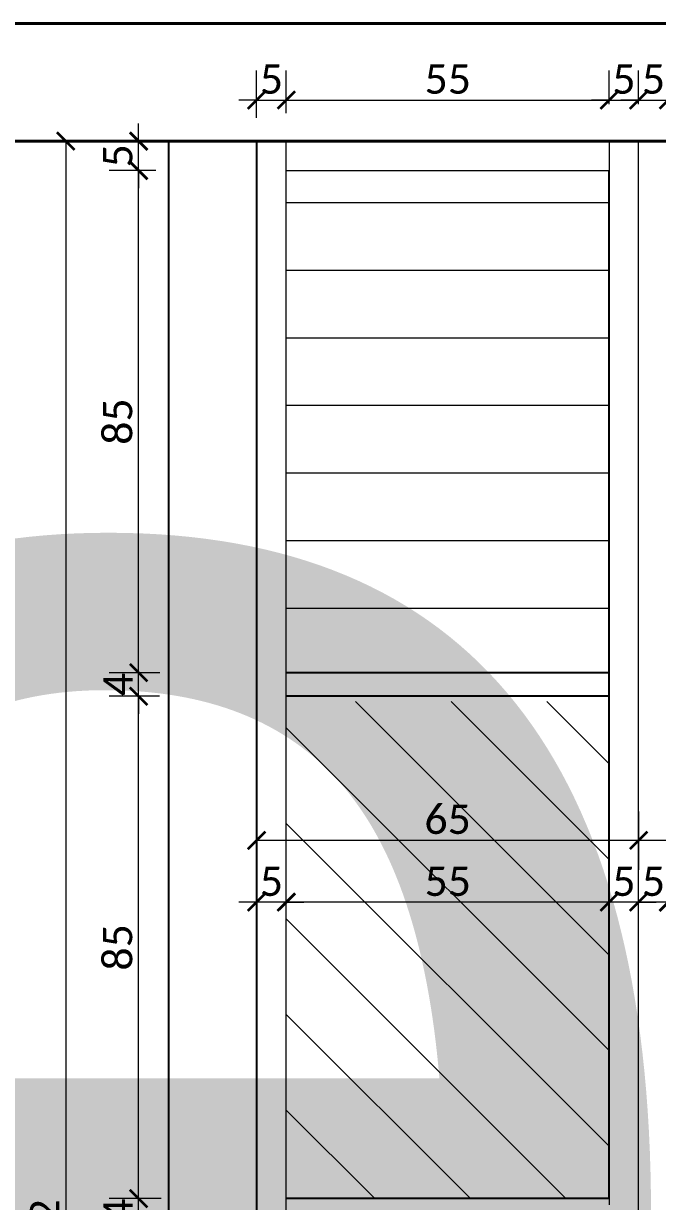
# Model space of a CAD drawing. Header units: centimetres. Extents: x -26724 to 60145, y -23645 to 6771.
# Drawn here: x 1706.7 to 1814.5, y 577.8 to 778.3 of the extents above; entities that cross this region are included whole.
import ezdxf

# ---------------------------------------------------------------- set-up
doc = ezdxf.new("R2010")
doc.units = ezdxf.units.CM
for name, color, linetype, lineweight in [('2.IZGLED', 7, 'Continuous', 13), ('4.KOTE', 88, 'Continuous', 15), ('IZGLED', 252, 'Continuous', 13), ('kote', 7, 'Continuous', 20), ('zid', 7, 'Continuous', 40)]:
    doc.layers.add(name, color=color, linetype=linetype, lineweight=lineweight)
doc.layers.add('tekst', color=7, linetype='Continuous')
doc.layers.add('tekst @ 50', color=7, linetype='Continuous')
doc.styles.add('Notes', font='arial.ttf', dxfattribs={"height": 3})
doc.styles.get("Standard").update_dxf_attribs({"font": 'calibri.ttf'})
doc.dimstyles.new('ja 1 30 izgledi zidova', dxfattribs={"dimtxt": 5, "dimasz": 3, "dimexe": 5, "dimexo": 5, "dimgap": 1, "dimtad": 1, "dimdec": 0, "dimtxsty": 'Standard', "dimblk": 'ARCHTICK', "dimcen": 2.5, "dimclrd": 256, "dimclrt": 7, "dimadec": 0, "dimazin": 0, "dimtfac": 1, "dimtdec": 0, "dimtix": 1, "dimtmove": 1, "dimatfit": 3, "dimldrblk": 'ARCHTICK', "dimfxl": 5, "dimfxlon": 1, "dimlwd": 0, "dimlwe": 9, "dimarcsym": 0})

# ---------------------------------------------------------------- blocks, each defined once
blk = doc.blocks.new('*U3237')
at = {"layer": 'tekst @ 50', "ltscale": 0.8, "style": 'Notes'}
blk.add_text('frizider za voće', height=283.795, dxfattribs=at).set_placement((773.6, 469.68))
blk = doc.blocks.new('_ArchTick')
at = {"color": 0, "linetype": 'ByBlock', "const_width": 0.15}
blk.add_lwpolyline([(-0.5, -0.5), (0.5, 0.5)], dxfattribs=at)
blk = doc.blocks.new('*D859')
at = {"layer": '4.KOTE', "color": 0, "lineweight": 9, "transparency": 16777216}
for p, q in [((1716.53, 758.29), (1708.85, 758.29)), ((1717.67, 386.29), (1708.85, 386.29))]:
    blk.add_line(p, q, dxfattribs=at)
at = {"layer": '4.KOTE', "lineweight": 0, "transparency": 16777216}
blk.add_line((1713.85, 758.29), (1713.85, 386.29), dxfattribs=at)
at = {"layer": 'Defpoints', "color": 0, "transparency": 16777216}
for p in [(1741.23, 758.29, -27), (1713.85, 386.29), (1741.23, 386.29, -17.29)]:
    blk.add_point(p, dxfattribs=at)
at = {"layer": '4.KOTE', "lineweight": 0, "transparency": 16777216, "xscale": 3, "yscale": 3, "zscale": 3}
for p, rotation in [((1713.85, 758.29), 90), ((1713.85, 386.29), 270)]:
    blk.add_blockref('_ArchTick', p, dxfattribs=dict(at, rotation=rotation))
at = {"layer": '4.KOTE', "color": 7, "transparency": 16777216, "insert": (1710.29, 572.29), "char_height": 5, "attachment_point": 5, "rotation": 90}
blk.add_mtext('372', dxfattribs=at)
blk = doc.blocks.new('*D865')
at = {"layer": '4.KOTE', "lineweight": 0, "transparency": 16777216}
for p, q in [((1726.23, 578.34), (1726.23, 581.34)), ((1726.23, 574.34), (1726.23, 578.34)), ((1726.23, 574.34), (1726.23, 571.34))]:
    blk.add_line(p, q, dxfattribs=at)
at = {"layer": '4.KOTE', "color": 0, "lineweight": 9, "transparency": 16777216}
for p, q in [((1730.08, 578.34), (1721.23, 578.34)), ((1730.05, 574.34), (1721.23, 574.34))]:
    blk.add_line(p, q, dxfattribs=at)
at = {"layer": 'Defpoints', "color": 0, "transparency": 16777216}
for p in [(1726.23, 578.34), (1754.02, 578.34, -17.27), (1753.64, 574.34, -17.27)]:
    blk.add_point(p, dxfattribs=at)
at = {"layer": '4.KOTE', "lineweight": 0, "transparency": 16777216, "xscale": 3, "yscale": 3, "zscale": 3}
for p, rotation in [((1726.23, 578.34), 270), ((1726.23, 574.34), 90)]:
    blk.add_blockref('_ArchTick', p, dxfattribs=dict(at, rotation=rotation))
at = {"layer": '4.KOTE', "color": 7, "transparency": 16777216, "insert": (1722.72, 576.34), "char_height": 5, "attachment_point": 5, "rotation": 90}
blk.add_mtext('4', dxfattribs=at)
blk = doc.blocks.new('*D866')
at = {"layer": '4.KOTE', "color": 0, "lineweight": 9, "transparency": 16777216}
for p, q in [((1729.79, 663.82), (1721.23, 663.82)), ((1730.08, 578.34), (1721.23, 578.34))]:
    blk.add_line(p, q, dxfattribs=at)
at = {"layer": '4.KOTE', "lineweight": 0, "transparency": 16777216}
blk.add_line((1726.23, 578.34), (1726.23, 663.82), dxfattribs=at)
at = {"layer": 'Defpoints', "color": 0, "transparency": 16777216}
for p in [(1726.23, 663.82), (1754.73, 663.82, -20.25), (1754.02, 578.34, -17.27)]:
    blk.add_point(p, dxfattribs=at)
at = {"layer": '4.KOTE', "lineweight": 0, "transparency": 16777216, "xscale": 3, "yscale": 3, "zscale": 3}
for p, rotation in [((1726.23, 663.82), 90), ((1726.23, 578.34), 270)]:
    blk.add_blockref('_ArchTick', p, dxfattribs=dict(at, rotation=rotation))
at = {"layer": '4.KOTE', "color": 7, "transparency": 16777216, "insert": (1722.67, 621.08), "char_height": 5, "attachment_point": 5, "rotation": 90}
blk.add_mtext('85', dxfattribs=at)
blk = doc.blocks.new('*D867')
at = {"layer": '4.KOTE', "lineweight": 0, "transparency": 16777216}
for p, q in [((1726.23, 667.82), (1726.23, 670.82)), ((1726.23, 663.82), (1726.23, 667.82)), ((1726.23, 663.82), (1726.23, 660.82))]:
    blk.add_line(p, q, dxfattribs=at)
at = {"layer": '4.KOTE', "color": 0, "lineweight": 9, "transparency": 16777216}
for p, q in [((1729.84, 667.82), (1721.23, 667.82)), ((1729.79, 663.82), (1721.23, 663.82))]:
    blk.add_line(p, q, dxfattribs=at)
at = {"layer": 'Defpoints', "color": 0, "transparency": 16777216}
for p in [(1726.23, 667.82), (1755.57, 667.82, -20.25), (1754.73, 663.82, -20.25)]:
    blk.add_point(p, dxfattribs=at)
at = {"layer": '4.KOTE', "lineweight": 0, "transparency": 16777216, "xscale": 3, "yscale": 3, "zscale": 3}
for p, rotation in [((1726.23, 667.82), 270), ((1726.23, 663.82), 90)]:
    blk.add_blockref('_ArchTick', p, dxfattribs=dict(at, rotation=rotation))
at = {"layer": '4.KOTE', "color": 7, "transparency": 16777216, "insert": (1722.72, 665.82), "char_height": 5, "attachment_point": 5, "rotation": 90}
blk.add_mtext('4', dxfattribs=at)
blk = doc.blocks.new('*D868')
at = {"layer": '4.KOTE', "color": 0, "lineweight": 9, "transparency": 16777216}
for p, q in [((1728.41, 753.29), (1721.23, 753.29)), ((1729.15, 667.82), (1721.23, 667.82))]:
    blk.add_line(p, q, dxfattribs=at)
at = {"layer": '4.KOTE', "lineweight": 0, "transparency": 16777216}
blk.add_line((1726.23, 667.82), (1726.23, 753.29), dxfattribs=at)
at = {"layer": 'Defpoints', "color": 0, "transparency": 16777216}
for p in [(1726.23, 753.29), (1751.36, 753.29, -23.23), (1751.36, 667.82, -17.27)]:
    blk.add_point(p, dxfattribs=at)
at = {"layer": '4.KOTE', "lineweight": 0, "transparency": 16777216, "xscale": 3, "yscale": 3, "zscale": 3}
for p, rotation in [((1726.23, 753.29), 90), ((1726.23, 667.82), 270)]:
    blk.add_blockref('_ArchTick', p, dxfattribs=dict(at, rotation=rotation))
at = {"layer": '4.KOTE', "color": 7, "transparency": 16777216, "insert": (1722.67, 710.56), "char_height": 5, "attachment_point": 5, "rotation": 90}
blk.add_mtext('85', dxfattribs=at)
blk = doc.blocks.new('*D869')
at = {"layer": '4.KOTE', "lineweight": 0, "transparency": 16777216}
for p, q in [((1726.23, 758.29), (1726.23, 761.29)), ((1726.23, 753.29), (1726.23, 758.29)), ((1726.23, 753.29), (1726.23, 750.29))]:
    blk.add_line(p, q, dxfattribs=at)
at = {"layer": '4.KOTE', "color": 0, "lineweight": 9, "transparency": 16777216}
for p, q in [((1728.97, 758.29), (1721.23, 758.29)), ((1729.15, 753.29), (1721.23, 753.29))]:
    blk.add_line(p, q, dxfattribs=at)
at = {"layer": 'Defpoints', "color": 0, "transparency": 16777216}
for p in [(1726.23, 758.29), (1754.21, 758.29, -27), (1751.36, 753.29, -23.23)]:
    blk.add_point(p, dxfattribs=at)
at = {"layer": '4.KOTE', "lineweight": 0, "transparency": 16777216, "xscale": 3, "yscale": 3, "zscale": 3}
for p, rotation in [((1726.23, 758.29), 270), ((1726.23, 753.29), 90)]:
    blk.add_blockref('_ArchTick', p, dxfattribs=dict(at, rotation=rotation))
at = {"layer": '4.KOTE', "color": 7, "transparency": 16777216, "insert": (1722.69, 755.79), "char_height": 5, "attachment_point": 5, "rotation": 90}
blk.add_mtext('5', dxfattribs=at)
blk = doc.blocks.new('*D870')
at = {"layer": '4.KOTE', "color": 0, "lineweight": 9, "transparency": 16777216}
for p, q in [((1746.3, 762.27), (1746.3, 770.28)), ((1751.36, 763.05), (1751.36, 770.28))]:
    blk.add_line(p, q, dxfattribs=at)
at = {"layer": '4.KOTE', "lineweight": 0, "transparency": 16777216}
for p, q in [((1746.3, 765.28), (1743.3, 765.28)), ((1746.3, 765.28), (1751.36, 765.28)), ((1751.36, 765.28), (1754.36, 765.28))]:
    blk.add_line(p, q, dxfattribs=at)
at = {"layer": 'Defpoints', "color": 0, "transparency": 16777216}
for p in [(1751.36, 765.28), (1746.3, 752.19, -13.5), (1751.36, 752.19, -17.27)]:
    blk.add_point(p, dxfattribs=at)
at = {"layer": '4.KOTE', "lineweight": 0, "transparency": 16777216, "xscale": 3, "yscale": 3, "zscale": 3}
blk.add_blockref('_ArchTick', (1746.3, 765.28), dxfattribs=at)
at = {"layer": '4.KOTE', "lineweight": 0, "transparency": 16777216, "xscale": 3, "yscale": 3, "zscale": 3, "rotation": 180}
blk.add_blockref('_ArchTick', (1751.36, 765.28), dxfattribs=at)
at = {"layer": '4.KOTE', "color": 7, "transparency": 16777216, "insert": (1748.83, 768.82), "char_height": 5, "attachment_point": 5}
blk.add_mtext('5', dxfattribs=at)
blk = doc.blocks.new('*D871')
at = {"layer": '4.KOTE', "color": 0, "lineweight": 9, "transparency": 16777216}
for p, q in [((1751.36, 763.05), (1751.36, 770.28)), ((1806.3, 764.58), (1806.3, 770.28))]:
    blk.add_line(p, q, dxfattribs=at)
at = {"layer": '4.KOTE', "lineweight": 0, "transparency": 16777216}
blk.add_line((1751.36, 765.28), (1806.3, 765.28), dxfattribs=at)
at = {"layer": 'Defpoints', "color": 0, "transparency": 16777216}
for p in [(1806.3, 765.28), (1806.3, 758.29, -17.27), (1751.36, 752.19, -17.27)]:
    blk.add_point(p, dxfattribs=at)
at = {"layer": '4.KOTE', "lineweight": 0, "transparency": 16777216, "xscale": 3, "yscale": 3, "zscale": 3, "rotation": 180}
blk.add_blockref('_ArchTick', (1751.36, 765.28), dxfattribs=at)
at = {"layer": '4.KOTE', "lineweight": 0, "transparency": 16777216, "xscale": 3, "yscale": 3, "zscale": 3}
blk.add_blockref('_ArchTick', (1806.3, 765.28), dxfattribs=at)
at = {"layer": '4.KOTE', "color": 7, "transparency": 16777216, "insert": (1778.83, 768.82), "char_height": 5, "attachment_point": 5}
blk.add_mtext('55', dxfattribs=at)
blk = doc.blocks.new('*D872')
at = {"layer": '4.KOTE', "color": 0, "lineweight": 9, "transparency": 16777216}
for p, q in [((1806.3, 764.58), (1806.3, 770.28)), ((1811.3, 764.58), (1811.3, 770.28))]:
    blk.add_line(p, q, dxfattribs=at)
at = {"layer": '4.KOTE', "lineweight": 0, "transparency": 16777216}
for p, q in [((1806.3, 765.28), (1803.3, 765.28)), ((1806.3, 765.28), (1811.3, 765.28)), ((1811.3, 765.28), (1814.3, 765.28))]:
    blk.add_line(p, q, dxfattribs=at)
at = {"layer": 'Defpoints', "color": 0, "transparency": 16777216}
for p in [(1811.3, 765.28), (1806.3, 758.29, -17.27), (1811.3, 758.29, -17.27)]:
    blk.add_point(p, dxfattribs=at)
at = {"layer": '4.KOTE', "lineweight": 0, "transparency": 16777216, "xscale": 3, "yscale": 3, "zscale": 3}
blk.add_blockref('_ArchTick', (1806.3, 765.28), dxfattribs=at)
at = {"layer": '4.KOTE', "lineweight": 0, "transparency": 16777216, "xscale": 3, "yscale": 3, "zscale": 3, "rotation": 180}
blk.add_blockref('_ArchTick', (1811.3, 765.28), dxfattribs=at)
at = {"layer": '4.KOTE', "color": 7, "transparency": 16777216, "insert": (1808.8, 768.82), "char_height": 5, "attachment_point": 5}
blk.add_mtext('5', dxfattribs=at)
blk = doc.blocks.new('*D873')
at = {"layer": '4.KOTE', "color": 0, "lineweight": 9, "transparency": 16777216}
for p, q in [((1811.3, 764.58), (1811.3, 770.28)), ((1816.36, 762.53), (1816.36, 770.28))]:
    blk.add_line(p, q, dxfattribs=at)
at = {"layer": '4.KOTE', "lineweight": 0, "transparency": 16777216}
for p, q in [((1811.3, 765.28), (1808.3, 765.28)), ((1811.3, 765.28), (1816.36, 765.28)), ((1816.36, 765.28), (1819.36, 765.28))]:
    blk.add_line(p, q, dxfattribs=at)
at = {"layer": 'Defpoints', "color": 0, "transparency": 16777216}
for p in [(1816.36, 765.28), (1811.3, 758.29, -17.27), (1816.36, 758.29, -7.53)]:
    blk.add_point(p, dxfattribs=at)
at = {"layer": '4.KOTE', "lineweight": 0, "transparency": 16777216, "xscale": 3, "yscale": 3, "zscale": 3}
blk.add_blockref('_ArchTick', (1811.3, 765.28), dxfattribs=at)
at = {"layer": '4.KOTE', "lineweight": 0, "transparency": 16777216, "xscale": 3, "yscale": 3, "zscale": 3, "rotation": 180}
blk.add_blockref('_ArchTick', (1816.36, 765.28), dxfattribs=at)
at = {"layer": '4.KOTE', "color": 7, "transparency": 16777216, "insert": (1813.83, 768.82), "char_height": 5, "attachment_point": 5}
blk.add_mtext('5', dxfattribs=at)
blk = doc.blocks.new('*D876')
at = {"layer": '4.KOTE', "color": 0, "lineweight": 9, "transparency": 16777216}
for p, q in [((1746.3, 644.07), (1746.3, 634.3)), ((1811.3, 644.2), (1811.3, 634.3))]:
    blk.add_line(p, q, dxfattribs=at)
at = {"layer": '4.KOTE', "lineweight": 0, "transparency": 16777216}
blk.add_line((1746.3, 639.3), (1811.3, 639.3), dxfattribs=at)
at = {"layer": 'Defpoints', "color": 0, "transparency": 16777216}
for p in [(1746.3, 758.29, -27), (1811.3, 758.29, -17.27), (1811.3, 639.3)]:
    blk.add_point(p, dxfattribs=at)
at = {"layer": '4.KOTE', "lineweight": 0, "transparency": 16777216, "xscale": 3, "yscale": 3, "zscale": 3, "rotation": 180}
blk.add_blockref('_ArchTick', (1746.3, 639.3), dxfattribs=at)
at = {"layer": '4.KOTE', "lineweight": 0, "transparency": 16777216, "xscale": 3, "yscale": 3, "zscale": 3}
blk.add_blockref('_ArchTick', (1811.3, 639.3), dxfattribs=at)
at = {"layer": '4.KOTE', "color": 7, "transparency": 16777216, "insert": (1778.8, 642.86), "char_height": 5, "attachment_point": 5}
blk.add_mtext('65', dxfattribs=at)
blk = doc.blocks.new('*D877')
at = {"layer": '4.KOTE', "color": 0, "lineweight": 9, "transparency": 16777216}
for p, q in [((1811.3, 644.2), (1811.3, 634.3)), ((1876.3, 644.16), (1876.3, 634.3))]:
    blk.add_line(p, q, dxfattribs=at)
at = {"layer": '4.KOTE', "lineweight": 0, "transparency": 16777216}
blk.add_line((1811.3, 639.3), (1876.3, 639.3), dxfattribs=at)
at = {"layer": 'Defpoints', "color": 0, "transparency": 16777216}
for p in [(1811.3, 758.29, -17.27), (1876.3, 679.67, -7.53), (1876.3, 639.3)]:
    blk.add_point(p, dxfattribs=at)
at = {"layer": '4.KOTE', "lineweight": 0, "transparency": 16777216, "xscale": 3, "yscale": 3, "zscale": 3, "rotation": 180}
blk.add_blockref('_ArchTick', (1811.3, 639.3), dxfattribs=at)
at = {"layer": '4.KOTE', "lineweight": 0, "transparency": 16777216, "xscale": 3, "yscale": 3, "zscale": 3}
blk.add_blockref('_ArchTick', (1876.3, 639.3), dxfattribs=at)
at = {"layer": '4.KOTE', "color": 7, "transparency": 16777216, "insert": (1843.8, 642.86), "char_height": 5, "attachment_point": 5}
blk.add_mtext('65', dxfattribs=at)
blk = doc.blocks.new('*D906')
at = {"layer": '4.KOTE', "color": 0, "lineweight": 9, "transparency": 16777216}
for p, q in [((1811.3, 629.5), (1811.3, 633.78)), ((1816.36, 631.01), (1816.36, 633.78))]:
    blk.add_line(p, q, dxfattribs=at)
at = {"layer": '4.KOTE', "lineweight": 0, "transparency": 16777216}
for p, q in [((1811.3, 628.78), (1808.3, 628.78)), ((1816.36, 628.78), (1811.3, 628.78)), ((1816.36, 628.78), (1819.36, 628.78))]:
    blk.add_line(p, q, dxfattribs=at)
at = {"layer": 'Defpoints', "color": 0, "transparency": 16777216}
for p in [(1811.3, 628.78), (1816.36, 628.78, -7.53), (1811.3, 625.6, -17.27)]:
    blk.add_point(p, dxfattribs=at)
at = {"layer": '4.KOTE', "lineweight": 0, "transparency": 16777216, "xscale": 3, "yscale": 3, "zscale": 3}
blk.add_blockref('_ArchTick', (1811.3, 628.78), dxfattribs=at)
at = {"layer": '4.KOTE', "lineweight": 0, "transparency": 16777216, "xscale": 3, "yscale": 3, "zscale": 3, "rotation": 180}
blk.add_blockref('_ArchTick', (1816.36, 628.78), dxfattribs=at)
at = {"layer": '4.KOTE', "color": 7, "transparency": 16777216, "insert": (1813.83, 632.31), "char_height": 5, "attachment_point": 5}
blk.add_mtext('5', dxfattribs=at)
blk = doc.blocks.new('*D907')
at = {"layer": '4.KOTE', "color": 0, "lineweight": 9, "transparency": 16777216}
for p, q in [((1806.3, 629.16), (1806.3, 633.78)), ((1811.3, 629.5), (1811.3, 633.78))]:
    blk.add_line(p, q, dxfattribs=at)
at = {"layer": '4.KOTE', "lineweight": 0, "transparency": 16777216}
for p, q in [((1806.3, 628.78), (1803.3, 628.78)), ((1811.3, 628.78), (1806.3, 628.78)), ((1811.3, 628.78), (1814.3, 628.78))]:
    blk.add_line(p, q, dxfattribs=at)
at = {"layer": 'Defpoints', "color": 0, "transparency": 16777216}
for p in [(1806.3, 628.78), (1811.3, 625.6, -17.27), (1806.3, 624.79, -17.27)]:
    blk.add_point(p, dxfattribs=at)
at = {"layer": '4.KOTE', "lineweight": 0, "transparency": 16777216, "xscale": 3, "yscale": 3, "zscale": 3}
blk.add_blockref('_ArchTick', (1806.3, 628.78), dxfattribs=at)
at = {"layer": '4.KOTE', "lineweight": 0, "transparency": 16777216, "xscale": 3, "yscale": 3, "zscale": 3, "rotation": 180}
blk.add_blockref('_ArchTick', (1811.3, 628.78), dxfattribs=at)
at = {"layer": '4.KOTE', "color": 7, "transparency": 16777216, "insert": (1808.8, 632.31), "char_height": 5, "attachment_point": 5}
blk.add_mtext('5', dxfattribs=at)
blk = doc.blocks.new('*D908')
at = {"layer": '4.KOTE', "color": 0, "lineweight": 9, "transparency": 16777216}
for p, q in [((1751.36, 628.75), (1751.36, 633.78)), ((1806.3, 629.16), (1806.3, 633.78))]:
    blk.add_line(p, q, dxfattribs=at)
at = {"layer": '4.KOTE', "lineweight": 0, "transparency": 16777216}
blk.add_line((1806.3, 628.78), (1751.36, 628.78), dxfattribs=at)
at = {"layer": 'Defpoints', "color": 0, "transparency": 16777216}
for p in [(1751.36, 628.78), (1751.36, 623.74, -17.27), (1806.3, 624.79, -17.27)]:
    blk.add_point(p, dxfattribs=at)
at = {"layer": '4.KOTE', "lineweight": 0, "transparency": 16777216, "xscale": 3, "yscale": 3, "zscale": 3, "rotation": 180}
blk.add_blockref('_ArchTick', (1751.36, 628.78), dxfattribs=at)
at = {"layer": '4.KOTE', "lineweight": 0, "transparency": 16777216, "xscale": 3, "yscale": 3, "zscale": 3}
blk.add_blockref('_ArchTick', (1806.3, 628.78), dxfattribs=at)
at = {"layer": '4.KOTE', "color": 7, "transparency": 16777216, "insert": (1778.83, 632.31), "char_height": 5, "attachment_point": 5}
blk.add_mtext('55', dxfattribs=at)
blk = doc.blocks.new('*D909')
at = {"layer": '4.KOTE', "color": 0, "lineweight": 9, "transparency": 16777216}
for p, q in [((1746.3, 627.65), (1746.3, 633.78)), ((1751.36, 628.75), (1751.36, 633.78))]:
    blk.add_line(p, q, dxfattribs=at)
at = {"layer": '4.KOTE', "lineweight": 0, "transparency": 16777216}
for p, q in [((1746.3, 628.78), (1743.3, 628.78)), ((1751.36, 628.78), (1746.3, 628.78)), ((1751.36, 628.78), (1754.36, 628.78))]:
    blk.add_line(p, q, dxfattribs=at)
at = {"layer": 'Defpoints', "color": 0, "transparency": 16777216}
for p in [(1746.3, 628.78), (1751.36, 623.74, -17.27), (1746.3, 623.33, -13.5)]:
    blk.add_point(p, dxfattribs=at)
at = {"layer": '4.KOTE', "lineweight": 0, "transparency": 16777216, "xscale": 3, "yscale": 3, "zscale": 3}
blk.add_blockref('_ArchTick', (1746.3, 628.78), dxfattribs=at)
at = {"layer": '4.KOTE', "lineweight": 0, "transparency": 16777216, "xscale": 3, "yscale": 3, "zscale": 3, "rotation": 180}
blk.add_blockref('_ArchTick', (1751.36, 628.78), dxfattribs=at)
at = {"layer": '4.KOTE', "color": 7, "transparency": 16777216, "insert": (1748.83, 632.31), "char_height": 5, "attachment_point": 5}
blk.add_mtext('5', dxfattribs=at)

msp = doc.modelspace()

# ---------------------------------------------------------------- linework, layer by layer
for p, q in [((1731.3, 758.29, -13.5), (1731.3, 386.29, -13.5)), ((1746.3, 758.29, -13.5), (1746.3, 386.29, -13.5)), ((1806.3, 578.34, -17.27), (1806.3, 753.29, -23.23)), ((1806.3, 667.82, -20.25), (1751.36, 667.82, -20.25)), ((1806.3, 663.82, -20.25), (1751.36, 663.82, -20.25)), ((1806.3, 578.34, -17.27), (1751.36, 578.34, -17.27))]:
    msp.add_line(p, q)
at = {"layer": '2.IZGLED', "ltscale": 12}
msp.add_line((1806.3, 758.29, -17.27), (1806.3, 577.29, -17.27), dxfattribs=at)
at = {"layer": 'IZGLED', "linetype": 'Continuous', "ltscale": 12}
for p, q in [((1751.36, 747.83, -10.52), (1806.3, 747.83, -10.52)), ((1751.36, 736.33, -10.52), (1806.3, 736.33, -10.52)), ((1751.36, 724.83, -10.52), (1806.3, 724.83, -10.52)), ((1751.36, 713.33, -10.52), (1806.3, 713.33, -10.52)), ((1751.36, 701.83, -10.52), (1806.3, 701.83, -10.52)), ((1751.36, 690.33, -10.52), (1806.3, 690.33, -10.52)), ((1751.36, 678.83, -10.52), (1806.3, 678.83, -10.52)), ((1806.3, 619.77, -10.52), (1763.15, 662.92, -10.52)), ((1806.3, 636.04, -10.52), (1779.41, 662.92, -10.52)), ((1806.3, 652.3, -10.52), (1795.67, 662.92, -10.52)), ((1806.3, 603.51, -10.52), (1751.36, 658.44, -10.52)), ((1806.3, 587.24, -10.52), (1751.36, 642.18, -10.52)), ((1798.93, 578.34, -10.52), (1751.36, 625.92, -10.52)), ((1782.67, 578.34, -10.52), (1751.36, 609.65, -10.52)), ((1766.41, 578.34, -10.52), (1751.36, 593.39, -10.52))]:
    msp.add_line(p, q, dxfattribs=at)
at = {"layer": 'kote', "ltscale": 12}
for p, q in [((1751.36, 396.29, -17.27), (1751.36, 758.29, -17.27)), ((1811.3, 396.29, -17.27), (1811.3, 758.29, -17.27)), ((1751.36, 753.29, -23.23), (1806.3, 753.29, -23.23)), ((1746.3, 578.34, -13.5), (1746.36, 578.34, -13.5))]:
    msp.add_line(p, q, dxfattribs=at)
at = {"layer": 'zid'}
for p, q in [((3221.3, 778.29, -27), (1171.3, 778.29, -27)), ((3221.3, 758.29, -27), (1171.3, 758.29, -27))]:
    msp.add_line(p, q, dxfattribs=at)

# ---------------------------------------------------------------- block references
at = {"layer": 'tekst', "color": 3, "lineweight": 50}
msp.add_blockref('*U3237', (0, 0), dxfattribs=at)

# ---------------------------------------------------------------- dimensions: what is measured, and where the dimension line sits
at = {"layer": '4.KOTE'}
for base, p1, p2, picture, middle in [((1751.36, 765.28), (1746.3, 752.19, -13.5), (1751.36, 752.19, -17.27), '*D870', (1748.83, 768.82)), ((1806.3, 765.28), (1751.36, 752.19, -17.27), (1806.3, 758.29, -17.27), '*D871', (1778.83, 768.82)), ((1811.3, 765.28), (1806.3, 758.29, -17.27), (1811.3, 758.29, -17.27), '*D872', (1808.8, 768.82)), ((1816.36, 765.28), (1811.3, 758.29, -17.27), (1816.36, 758.29, -7.53), '*D873', (1813.83, 768.82)), ((1811.3, 639.3), (1746.3, 758.29, -27), (1811.3, 758.29, -17.27), '*D876', (1778.8, 642.86)), ((1876.3, 639.3), (1811.3, 758.29, -17.27), (1876.3, 679.67, -7.53), '*D877', (1843.8, 642.86)), ((1746.3, 628.78), (1751.36, 623.74, -17.27), (1746.3, 623.33, -13.5), '*D909', (1748.83, 632.31)), ((1751.36, 628.78), (1806.3, 624.79, -17.27), (1751.36, 623.74, -17.27), '*D908', (1778.83, 632.31)), ((1806.3, 628.78), (1811.3, 625.6, -17.27), (1806.3, 624.79, -17.27), '*D907', (1808.8, 632.31)), ((1811.3, 628.78), (1816.36, 628.78, -7.53), (1811.3, 625.6, -17.27), '*D906', (1813.83, 632.31))]:
    dim = msp.add_linear_dim(base=base, p1=p1, p2=p2, dimstyle='ja 1 30 izgledi zidova', dxfattribs=at)
    dim.commit()
    dim.dimension.update_dxf_attribs({"geometry": picture, "text_midpoint": middle})
for base, p1, p2, picture, middle in [((1713.85, 386.29), (1741.23, 758.29, -27), (1741.23, 386.29, -17.29), '*D859', (1710.29, 572.29)), ((1726.23, 758.29), (1751.36, 753.29, -23.23), (1754.21, 758.29, -27), '*D869', (1722.69, 755.79)), ((1726.23, 753.29), (1751.36, 667.82, -17.27), (1751.36, 753.29, -23.23), '*D868', (1722.67, 710.56)), ((1726.23, 667.82), (1754.73, 663.82, -20.25), (1755.57, 667.82, -20.25), '*D867', (1722.72, 665.82)), ((1726.23, 663.82), (1754.02, 578.34, -17.27), (1754.73, 663.82, -20.25), '*D866', (1722.67, 621.08)), ((1726.23, 578.34), (1753.64, 574.34, -17.27), (1754.02, 578.34, -17.27), '*D865', (1722.72, 576.34))]:
    dim = msp.add_linear_dim(base=base, p1=p1, p2=p2, angle=90, dimstyle='ja 1 30 izgledi zidova', dxfattribs=at)
    dim.commit()
    dim.dimension.update_dxf_attribs({"geometry": picture, "text_midpoint": middle})

doc.saveas('drawing.dxf')
